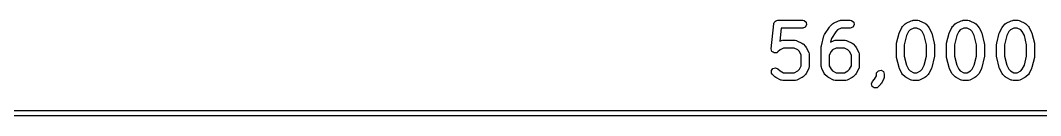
# Model space of a CAD drawing. Extents: x 2.16 to 8.98, y -5.71 to -1.04.
# Drawn here: x 6.3 to 7.064, y -4.766 to -4.694 of the extents above; entities that cross this region are included whole.
import ezdxf

# ---------------------------------------------------------------- set-up
doc = ezdxf.new("R2010")
doc.units = 0
doc.header["$MEASUREMENT"] = 0
doc.layers.add('BLACK', color=7, linetype='CONTINUOUS')

msp = doc.modelspace()

# ---------------------------------------------------------------- linework, layer by layer
at = {"layer": 'BLACK', "linetype": 'CONTINUOUS'}
for p, q in [((6.86245, -4.71549), (6.86433, -4.69675)), ((6.86433, -4.69675), (6.86437, -4.6966)), ((6.86436, -4.69653), (6.86442, -4.69642)), ((6.86437, -4.6966), (6.86436, -4.69653)), ((6.86442, -4.69642), (6.86461, -4.69576)), ((6.86461, -4.69576), (6.86506, -4.69532)), ((6.86506, -4.69532), (6.86537, -4.69478)), ((6.86537, -4.69478), (6.86576, -4.69464)), ((6.86576, -4.69464), (6.86605, -4.69435)), ((6.86605, -4.69435), (6.86668, -4.6943)), ((6.86668, -4.6943), (6.86727, -4.69409)), ((6.86727, -4.69409), (6.88601, -4.69409)), ((6.88601, -4.69409), (6.88702, -4.69427)), ((6.88702, -4.69427), (6.88857, -4.69556)), ((6.88892, -4.69755), (6.88791, -4.6993)), ((6.88857, -4.69556), (6.88892, -4.69755)), ((6.90642, -4.6987), (6.9083, -4.69683)), ((6.9083, -4.69683), (6.90902, -4.69632)), ((6.90902, -4.69632), (6.90907, -4.69627)), ((6.90907, -4.69627), (6.91282, -4.6944)), ((6.91282, -4.6944), (6.9138, -4.69411)), ((6.9138, -4.69411), (6.91397, -4.69415)), ((6.91397, -4.69415), (6.91414, -4.69409)), ((6.91414, -4.69409), (6.92163, -4.69409)), ((6.92163, -4.69409), (6.92264, -4.69427)), ((6.92264, -4.69427), (6.92419, -4.69556)), ((6.92454, -4.69755), (6.92353, -4.6993)), ((6.92419, -4.69556), (6.92454, -4.69755)), ((6.96079, -4.6987), (6.96267, -4.69683)), ((6.96267, -4.69683), (6.96339, -4.69632)), ((6.96339, -4.69632), (6.96343, -4.69627)), ((6.96343, -4.69627), (6.96718, -4.6944)), ((6.96718, -4.6944), (6.96817, -4.69411)), ((6.96817, -4.69411), (6.96834, -4.69415)), ((6.96834, -4.69415), (6.9685, -4.69409)), ((6.9685, -4.69409), (6.97225, -4.69409)), ((6.97225, -4.69409), (6.97326, -4.69427)), ((6.97326, -4.69427), (6.9734, -4.69438)), ((6.9734, -4.69438), (6.97357, -4.6944)), ((6.97357, -4.6944), (6.97732, -4.69627)), ((6.97732, -4.69627), (6.97803, -4.6968)), ((6.97803, -4.6968), (6.97809, -4.69683)), ((6.97809, -4.69683), (6.97997, -4.6987)), ((6.99829, -4.6987), (7.00016, -4.69683)), ((7.00016, -4.69683), (7.00088, -4.69632)), ((7.00088, -4.69632), (7.00093, -4.69627)), ((7.00093, -4.69627), (7.00468, -4.6944)), ((7.00468, -4.6944), (7.00566, -4.69411)), ((7.00566, -4.69411), (7.00583, -4.69415)), ((7.00583, -4.69415), (7.006, -4.69409)), ((7.006, -4.69409), (7.00975, -4.69409)), ((7.00975, -4.69409), (7.01076, -4.69427)), ((7.01076, -4.69427), (7.01089, -4.69438)), ((7.01089, -4.69438), (7.01107, -4.6944)), ((7.01107, -4.6944), (7.01482, -4.69627)), ((7.01482, -4.69627), (7.01553, -4.6968)), ((7.01553, -4.6968), (7.01559, -4.69683)), ((7.01559, -4.69683), (7.01746, -4.6987)), ((7.03578, -4.6987), (7.03766, -4.69683)), ((7.03766, -4.69683), (7.03838, -4.69632)), ((7.03838, -4.69632), (7.03842, -4.69627)), ((7.03842, -4.69627), (7.04217, -4.6944)), ((7.04217, -4.6944), (7.04316, -4.69411)), ((7.04316, -4.69411), (7.04333, -4.69415)), ((7.04333, -4.69415), (7.04349, -4.69409)), ((7.04349, -4.69409), (7.04724, -4.69409)), ((7.04724, -4.69409), (7.04825, -4.69427)), ((7.04825, -4.69427), (7.04839, -4.69438)), ((7.04839, -4.69438), (7.04856, -4.6944)), ((7.04856, -4.6944), (7.05231, -4.69627)), ((7.05231, -4.69627), (7.05302, -4.6968)), ((7.05302, -4.6968), (7.05308, -4.69683)), ((7.05308, -4.69683), (7.05496, -4.6987)), ((6.86994, -4.69999), (6.86896, -4.70976)), ((6.88601, -4.69999), (6.86994, -4.69999)), ((6.88791, -4.6993), (6.88601, -4.69999)), ((6.9019, -4.7057), (6.9023, -4.70479)), ((6.9023, -4.70479), (6.90231, -4.70478)), ((6.90231, -4.70478), (6.90605, -4.69915)), ((6.90605, -4.69915), (6.90637, -4.69883)), ((6.90637, -4.69883), (6.90642, -4.6987)), ((6.91081, -4.70267), (6.9075, -4.70763)), ((6.91214, -4.70134), (6.91081, -4.70267)), ((6.91483, -4.69999), (6.91214, -4.70134)), ((6.92163, -4.69999), (6.91483, -4.69999)), ((6.92353, -4.6993), (6.92163, -4.69999)), ((6.95627, -4.71132), (6.95814, -4.70382)), ((6.95814, -4.70382), (6.95835, -4.70336)), ((6.95835, -4.70336), (6.95836, -4.70322)), ((6.95836, -4.70322), (6.96024, -4.69947)), ((6.96024, -4.69947), (6.96076, -4.69876)), ((6.96076, -4.69876), (6.96079, -4.6987)), ((6.96531, -4.70254), (6.96379, -4.70557)), ((6.9665, -4.70134), (6.96531, -4.70254)), ((6.9692, -4.69999), (6.9665, -4.70134)), ((6.97156, -4.69999), (6.9692, -4.69999)), ((6.97425, -4.70134), (6.97156, -4.69999)), ((6.97545, -4.70254), (6.97425, -4.70134)), ((6.97697, -4.70557), (6.97545, -4.70254)), ((6.97997, -4.6987), (6.98047, -4.69942)), ((6.98047, -4.69942), (6.98052, -4.69947)), ((6.98052, -4.69947), (6.98239, -4.70322)), ((6.98239, -4.70322), (6.98254, -4.70371)), ((6.98254, -4.70371), (6.98262, -4.70382)), ((6.98262, -4.70382), (6.98449, -4.71132)), ((6.99376, -4.71132), (6.99564, -4.70382)), ((6.99564, -4.70382), (6.99584, -4.70336)), ((6.99584, -4.70336), (6.99586, -4.70322)), ((6.99586, -4.70322), (6.99773, -4.69947)), ((6.99773, -4.69947), (6.99826, -4.69876)), ((6.99826, -4.69876), (6.99829, -4.6987)), ((7.0028, -4.70254), (7.00129, -4.70557)), ((7.004, -4.70134), (7.0028, -4.70254)), ((7.0067, -4.69999), (7.004, -4.70134)), ((7.00905, -4.69999), (7.0067, -4.69999)), ((7.01175, -4.70134), (7.00905, -4.69999)), ((7.01295, -4.70254), (7.01175, -4.70134)), ((7.01446, -4.70557), (7.01295, -4.70254)), ((7.01746, -4.6987), (7.01797, -4.69942)), ((7.01797, -4.69942), (7.01801, -4.69947)), ((7.01801, -4.69947), (7.01989, -4.70322)), ((7.01989, -4.70322), (7.02003, -4.70371)), ((7.02003, -4.70371), (7.02011, -4.70382)), ((7.02011, -4.70382), (7.02199, -4.71132)), ((7.03126, -4.71132), (7.03313, -4.70382)), ((7.03313, -4.70382), (7.03334, -4.70336)), ((7.03334, -4.70336), (7.03335, -4.70322)), ((7.03335, -4.70322), (7.03523, -4.69947)), ((7.03523, -4.69947), (7.03576, -4.69876)), ((7.03576, -4.69876), (7.03578, -4.6987)), ((7.0403, -4.70254), (7.03878, -4.70557)), ((7.04149, -4.70134), (7.0403, -4.70254)), ((7.04419, -4.69999), (7.04149, -4.70134)), ((7.04655, -4.69999), (7.04419, -4.69999)), ((7.04924, -4.70134), (7.04655, -4.69999)), ((7.05044, -4.70254), (7.04924, -4.70134)), ((7.05196, -4.70557), (7.05044, -4.70254)), ((7.05496, -4.6987), (7.05546, -4.69942)), ((7.05546, -4.69942), (7.05551, -4.69947)), ((7.05551, -4.69947), (7.05738, -4.70322)), ((7.05738, -4.70322), (7.05753, -4.70371)), ((7.05753, -4.70371), (7.05761, -4.70382)), ((7.05761, -4.70382), (7.05948, -4.71132)), ((6.86896, -4.70976), (6.8697, -4.7094)), ((6.8697, -4.7094), (6.87068, -4.7091)), ((6.87068, -4.7091), (6.87085, -4.70915)), ((6.87085, -4.70915), (6.87102, -4.70909)), ((6.87102, -4.70909), (6.88039, -4.70909)), ((6.88039, -4.70909), (6.8814, -4.70926)), ((6.8814, -4.70926), (6.88154, -4.70938)), ((6.88154, -4.70938), (6.88171, -4.7094)), ((6.88171, -4.7094), (6.88546, -4.71127)), ((6.88546, -4.71127), (6.88617, -4.7118)), ((6.88617, -4.7118), (6.88623, -4.71183)), ((6.88623, -4.71183), (6.8881, -4.7137)), ((6.90002, -4.7132), (6.9019, -4.7057)), ((6.9075, -4.70763), (6.90677, -4.71054)), ((6.90677, -4.71054), (6.90907, -4.7094)), ((6.90907, -4.7094), (6.91005, -4.7091)), ((6.91005, -4.7091), (6.91022, -4.70915)), ((6.91022, -4.70915), (6.91039, -4.70909)), ((6.91039, -4.70909), (6.91789, -4.70909)), ((6.91789, -4.70909), (6.9189, -4.70926)), ((6.9189, -4.70926), (6.91903, -4.70938)), ((6.91903, -4.70938), (6.91921, -4.7094)), ((6.91921, -4.7094), (6.92296, -4.71127)), ((6.92296, -4.71127), (6.92366, -4.7118)), ((6.92366, -4.7118), (6.92372, -4.71183)), ((6.92372, -4.71183), (6.9256, -4.7137)), ((6.95618, -4.71204), (6.95628, -4.71146)), ((6.95618, -4.72141), (6.95618, -4.71204)), ((6.95628, -4.71146), (6.95627, -4.71132)), ((6.96379, -4.70557), (6.96208, -4.7124)), ((6.96208, -4.7124), (6.96208, -4.72105)), ((6.97867, -4.7124), (6.97697, -4.70557)), ((6.97867, -4.72105), (6.97867, -4.7124)), ((6.98449, -4.71132), (6.98453, -4.71191)), ((6.98453, -4.71191), (6.98458, -4.71204)), ((6.98458, -4.71204), (6.98458, -4.72141)), ((6.99367, -4.71204), (6.99377, -4.71146)), ((6.99367, -4.72141), (6.99367, -4.71204)), ((6.99377, -4.71146), (6.99376, -4.71132)), ((7.00129, -4.70557), (6.99958, -4.7124)), ((6.99958, -4.7124), (6.99958, -4.72105)), ((7.01617, -4.7124), (7.01446, -4.70557)), ((7.01617, -4.72105), (7.01617, -4.7124)), ((7.02199, -4.71132), (7.02203, -4.71191)), ((7.02203, -4.71191), (7.02208, -4.71204)), ((7.02208, -4.71204), (7.02208, -4.72141)), ((7.03117, -4.71204), (7.03127, -4.71146)), ((7.03117, -4.72141), (7.03117, -4.71204)), ((7.03127, -4.71146), (7.03126, -4.71132)), ((7.03878, -4.70557), (7.03707, -4.7124)), ((7.03707, -4.7124), (7.03707, -4.72105)), ((7.05367, -4.7124), (7.05196, -4.70557)), ((7.05367, -4.72105), (7.05367, -4.7124)), ((7.05948, -4.71132), (7.05952, -4.71191)), ((7.05952, -4.71191), (7.05957, -4.71204)), ((7.05957, -4.71204), (7.05957, -4.72141)), ((6.86246, -4.71551), (6.86245, -4.71549)), ((6.86245, -4.71553), (6.86246, -4.71551)), ((6.86271, -4.71649), (6.86245, -4.71553)), ((6.86295, -4.71745), (6.86271, -4.71649)), ((6.86297, -4.71746), (6.86295, -4.71745)), ((6.86297, -4.71748), (6.86297, -4.71746)), ((6.86379, -4.71805), (6.86297, -4.71748)), ((6.86459, -4.71863), (6.86379, -4.71805)), ((6.86461, -4.71863), (6.86459, -4.71863)), ((6.86463, -4.71864), (6.86461, -4.71863)), ((6.86562, -4.71855), (6.86463, -4.71864)), ((6.86661, -4.71848), (6.86562, -4.71855)), ((6.86662, -4.71847), (6.86661, -4.71848)), ((6.86664, -4.71846), (6.86662, -4.71847)), ((6.86748, -4.71788), (6.86664, -4.71846)), ((6.86902, -4.71634), (6.86748, -4.71788)), ((6.87171, -4.71499), (6.86902, -4.71634)), ((6.87969, -4.71499), (6.87171, -4.71499)), ((6.88239, -4.71634), (6.87969, -4.71499)), ((6.88359, -4.71754), (6.88239, -4.71634)), ((6.88494, -4.72023), (6.88359, -4.71754)), ((6.88494, -4.72821), (6.88494, -4.72023)), ((6.8881, -4.7137), (6.88861, -4.71442)), ((6.88861, -4.71442), (6.88866, -4.71447)), ((6.88866, -4.71447), (6.89053, -4.71822)), ((6.89053, -4.71822), (6.89082, -4.7192)), ((6.89082, -4.7192), (6.89078, -4.71937)), ((6.89078, -4.71937), (6.89084, -4.71954)), ((6.89084, -4.71954), (6.89084, -4.72891)), ((6.89993, -4.71391), (6.90004, -4.71333)), ((6.89993, -4.72891), (6.89993, -4.71391)), ((6.90004, -4.71333), (6.90002, -4.7132)), ((6.90719, -4.71754), (6.90584, -4.72023)), ((6.90584, -4.72023), (6.90584, -4.72821)), ((6.90839, -4.71634), (6.90719, -4.71754)), ((6.91108, -4.71499), (6.90839, -4.71634)), ((6.91719, -4.71499), (6.91108, -4.71499)), ((6.91989, -4.71634), (6.91719, -4.71499)), ((6.92108, -4.71754), (6.91989, -4.71634)), ((6.92243, -4.72023), (6.92108, -4.71754)), ((6.92243, -4.72821), (6.92243, -4.72023)), ((6.9256, -4.7137), (6.9261, -4.71442)), ((6.9261, -4.71442), (6.92615, -4.71447)), ((6.92615, -4.71447), (6.92803, -4.71822)), ((6.92803, -4.71822), (6.92832, -4.7192)), ((6.92832, -4.7192), (6.92828, -4.71937)), ((6.92828, -4.71937), (6.92834, -4.71954)), ((6.92834, -4.71954), (6.92834, -4.72891)), ((6.88359, -4.73091), (6.88494, -4.72821)), ((6.90584, -4.72821), (6.90719, -4.73091)), ((6.92108, -4.73091), (6.92243, -4.72821)), ((6.95622, -4.72154), (6.95618, -4.72141)), ((6.95627, -4.72213), (6.95622, -4.72154)), ((6.95814, -4.72963), (6.95627, -4.72213)), ((6.96208, -4.72105), (6.96379, -4.72788)), ((6.96379, -4.72788), (6.96531, -4.73091)), ((6.97545, -4.73091), (6.97697, -4.72788)), ((6.97697, -4.72788), (6.97867, -4.72105)), ((6.98449, -4.72213), (6.98262, -4.72963)), ((6.98458, -4.72141), (6.98448, -4.72199)), ((6.98448, -4.72199), (6.98449, -4.72213)), ((6.99372, -4.72154), (6.99367, -4.72141)), ((6.99376, -4.72213), (6.99372, -4.72154)), ((6.99564, -4.72963), (6.99376, -4.72213)), ((6.99958, -4.72105), (7.00129, -4.72788)), ((7.00129, -4.72788), (7.0028, -4.73091)), ((7.01295, -4.73091), (7.01446, -4.72788)), ((7.01446, -4.72788), (7.01617, -4.72105)), ((7.02199, -4.72213), (7.02011, -4.72963)), ((7.02208, -4.72141), (7.02197, -4.72199)), ((7.02197, -4.72199), (7.02199, -4.72213)), ((7.03121, -4.72154), (7.03117, -4.72141)), ((7.03126, -4.72213), (7.03121, -4.72154)), ((7.03313, -4.72963), (7.03126, -4.72213)), ((7.03707, -4.72105), (7.03878, -4.72788)), ((7.03878, -4.72788), (7.0403, -4.73091)), ((7.05044, -4.73091), (7.05196, -4.72788)), ((7.05196, -4.72788), (7.05367, -4.72105)), ((7.05948, -4.72213), (7.05761, -4.72963)), ((7.05957, -4.72141), (7.05947, -4.72199)), ((7.05947, -4.72199), (7.05948, -4.72213)), ((6.86254, -4.7319), (6.8637, -4.73024)), ((6.86272, -4.73391), (6.86254, -4.7319)), ((6.8633, -4.73475), (6.86272, -4.73391)), ((6.86518, -4.73662), (6.8633, -4.73475)), ((6.8637, -4.73024), (6.86565, -4.72972)), ((6.86565, -4.72972), (6.86748, -4.73057)), ((6.86748, -4.73057), (6.86902, -4.73211)), ((6.86902, -4.73211), (6.87171, -4.73346)), ((6.87171, -4.73346), (6.87969, -4.73346)), ((6.87969, -4.73346), (6.88239, -4.73211)), ((6.88239, -4.73211), (6.88359, -4.73091)), ((6.8881, -4.73475), (6.88623, -4.73662)), ((6.88813, -4.73469), (6.8881, -4.73475)), ((6.88866, -4.73398), (6.88813, -4.73469)), ((6.89053, -4.73023), (6.88866, -4.73398)), ((6.89055, -4.73006), (6.89053, -4.73023)), ((6.89066, -4.72992), (6.89055, -4.73006)), ((6.89084, -4.72891), (6.89066, -4.72992)), ((6.89999, -4.72908), (6.89993, -4.72891)), ((6.89995, -4.72925), (6.89999, -4.72908)), ((6.90025, -4.73023), (6.89995, -4.72925)), ((6.90212, -4.73398), (6.90025, -4.73023)), ((6.90217, -4.73403), (6.90212, -4.73398)), ((6.90267, -4.73475), (6.90217, -4.73403)), ((6.90455, -4.73662), (6.90267, -4.73475)), ((6.90719, -4.73091), (6.90839, -4.73211)), ((6.90839, -4.73211), (6.91108, -4.73346)), ((6.91108, -4.73346), (6.91719, -4.73346)), ((6.91719, -4.73346), (6.91989, -4.73211)), ((6.91989, -4.73211), (6.92108, -4.73091)), ((6.9256, -4.73475), (6.92372, -4.73662)), ((6.92562, -4.73469), (6.9256, -4.73475)), ((6.92615, -4.73398), (6.92562, -4.73469)), ((6.92803, -4.73023), (6.92615, -4.73398)), ((6.92805, -4.73006), (6.92803, -4.73023)), ((6.92816, -4.72992), (6.92805, -4.73006)), ((6.92834, -4.72891), (6.92816, -4.72992)), ((6.93983, -4.73841), (6.94118, -4.73571)), ((6.94118, -4.73454), (6.94136, -4.73353)), ((6.94118, -4.73571), (6.94118, -4.73454)), ((6.94136, -4.73353), (6.94266, -4.73198)), ((6.94266, -4.73198), (6.94464, -4.73163)), ((6.94464, -4.73163), (6.94639, -4.73264)), ((6.94639, -4.73264), (6.94708, -4.73454)), ((6.94708, -4.73454), (6.94708, -4.73641)), ((6.95822, -4.72974), (6.95814, -4.72963)), ((6.95836, -4.73023), (6.95822, -4.72974)), ((6.96024, -4.73398), (6.95836, -4.73023)), ((6.96029, -4.73403), (6.96024, -4.73398)), ((6.96079, -4.73475), (6.96029, -4.73403)), ((6.96267, -4.73662), (6.96079, -4.73475)), ((6.96531, -4.73091), (6.9665, -4.73211)), ((6.9665, -4.73211), (6.9692, -4.73346)), ((6.9692, -4.73346), (6.97156, -4.73346)), ((6.97156, -4.73346), (6.97425, -4.73211)), ((6.97425, -4.73211), (6.97545, -4.73091)), ((6.97997, -4.73475), (6.97809, -4.73662)), ((6.97999, -4.73469), (6.97997, -4.73475)), ((6.98052, -4.73398), (6.97999, -4.73469)), ((6.98239, -4.73023), (6.98052, -4.73398)), ((6.98241, -4.73009), (6.98239, -4.73023)), ((6.98262, -4.72963), (6.98241, -4.73009)), ((6.99571, -4.72974), (6.99564, -4.72963)), ((6.99586, -4.73023), (6.99571, -4.72974)), ((6.99773, -4.73398), (6.99586, -4.73023)), ((6.99778, -4.73403), (6.99773, -4.73398)), ((6.99829, -4.73475), (6.99778, -4.73403)), ((7.00016, -4.73662), (6.99829, -4.73475)), ((7.0028, -4.73091), (7.004, -4.73211)), ((7.004, -4.73211), (7.0067, -4.73346)), ((7.0067, -4.73346), (7.00905, -4.73346)), ((7.00905, -4.73346), (7.01175, -4.73211)), ((7.01175, -4.73211), (7.01295, -4.73091)), ((7.01746, -4.73475), (7.01559, -4.73662)), ((7.01749, -4.73469), (7.01746, -4.73475)), ((7.01801, -4.73398), (7.01749, -4.73469)), ((7.01989, -4.73023), (7.01801, -4.73398)), ((7.0199, -4.73009), (7.01989, -4.73023)), ((7.02011, -4.72963), (7.0199, -4.73009)), ((7.03321, -4.72974), (7.03313, -4.72963)), ((7.03335, -4.73023), (7.03321, -4.72974)), ((7.03523, -4.73398), (7.03335, -4.73023)), ((7.03528, -4.73403), (7.03523, -4.73398)), ((7.03578, -4.73475), (7.03528, -4.73403)), ((7.03766, -4.73662), (7.03578, -4.73475)), ((7.0403, -4.73091), (7.04149, -4.73211)), ((7.04149, -4.73211), (7.04419, -4.73346)), ((7.04419, -4.73346), (7.04655, -4.73346)), ((7.04655, -4.73346), (7.04924, -4.73211)), ((7.04924, -4.73211), (7.05044, -4.73091)), ((7.05496, -4.73475), (7.05308, -4.73662)), ((7.05498, -4.73469), (7.05496, -4.73475)), ((7.05551, -4.73398), (7.05498, -4.73469)), ((7.05738, -4.73023), (7.05551, -4.73398)), ((7.0574, -4.73009), (7.05738, -4.73023)), ((7.05761, -4.72963), (7.0574, -4.73009)), ((6.86524, -4.73665), (6.86518, -4.73662)), ((6.86595, -4.73718), (6.86524, -4.73665)), ((6.8697, -4.73905), (6.86595, -4.73718)), ((6.86987, -4.73907), (6.8697, -4.73905)), ((6.87001, -4.73918), (6.86987, -4.73907)), ((6.87102, -4.73936), (6.87001, -4.73918)), ((6.88039, -4.73936), (6.87102, -4.73936)), ((6.88056, -4.7393), (6.88039, -4.73936)), ((6.88073, -4.73934), (6.88056, -4.7393)), ((6.88171, -4.73905), (6.88073, -4.73934)), ((6.88546, -4.73718), (6.88171, -4.73905)), ((6.8855, -4.73713), (6.88546, -4.73718)), ((6.88623, -4.73662), (6.8855, -4.73713)), ((6.90461, -4.73665), (6.90455, -4.73662)), ((6.90532, -4.73718), (6.90461, -4.73665)), ((6.90907, -4.73905), (6.90532, -4.73718)), ((6.90924, -4.73907), (6.90907, -4.73905)), ((6.90938, -4.73918), (6.90924, -4.73907)), ((6.91039, -4.73936), (6.90938, -4.73918)), ((6.91789, -4.73936), (6.91039, -4.73936)), ((6.91805, -4.7393), (6.91789, -4.73936)), ((6.91822, -4.73934), (6.91805, -4.7393)), ((6.91921, -4.73905), (6.91822, -4.73934)), ((6.92296, -4.73718), (6.91921, -4.73905)), ((6.923, -4.73713), (6.92296, -4.73718)), ((6.92372, -4.73662), (6.923, -4.73713)), ((6.93744, -4.74178), (6.93829, -4.73995)), ((6.93796, -4.74373), (6.93744, -4.74178)), ((6.93829, -4.73995), (6.93983, -4.73841)), ((6.94435, -4.74225), (6.94247, -4.74412)), ((6.94437, -4.74219), (6.94435, -4.74225)), ((6.9449, -4.74148), (6.94437, -4.74219)), ((6.94677, -4.73773), (6.9449, -4.74148)), ((6.94679, -4.73756), (6.94677, -4.73773)), ((6.94691, -4.73742), (6.94679, -4.73756)), ((6.94708, -4.73641), (6.94691, -4.73742)), ((6.96272, -4.73665), (6.96267, -4.73662)), ((6.96343, -4.73718), (6.96272, -4.73665)), ((6.96718, -4.73905), (6.96343, -4.73718)), ((6.96736, -4.73907), (6.96718, -4.73905)), ((6.96749, -4.73918), (6.96736, -4.73907)), ((6.9685, -4.73936), (6.96749, -4.73918)), ((6.97225, -4.73936), (6.9685, -4.73936)), ((6.97242, -4.7393), (6.97225, -4.73936)), ((6.97259, -4.73934), (6.97242, -4.7393)), ((6.97357, -4.73905), (6.97259, -4.73934)), ((6.97732, -4.73718), (6.97357, -4.73905)), ((6.97737, -4.73713), (6.97732, -4.73718)), ((6.97809, -4.73662), (6.97737, -4.73713)), ((7.00022, -4.73665), (7.00016, -4.73662)), ((7.00093, -4.73718), (7.00022, -4.73665)), ((7.00468, -4.73905), (7.00093, -4.73718)), ((7.00485, -4.73907), (7.00468, -4.73905)), ((7.00499, -4.73918), (7.00485, -4.73907)), ((7.006, -4.73936), (7.00499, -4.73918)), ((7.00975, -4.73936), (7.006, -4.73936)), ((7.00991, -4.7393), (7.00975, -4.73936)), ((7.01009, -4.73934), (7.00991, -4.7393)), ((7.01107, -4.73905), (7.01009, -4.73934)), ((7.01482, -4.73718), (7.01107, -4.73905)), ((7.01486, -4.73713), (7.01482, -4.73718)), ((7.01559, -4.73662), (7.01486, -4.73713)), ((7.03772, -4.73665), (7.03766, -4.73662)), ((7.03842, -4.73718), (7.03772, -4.73665)), ((7.04217, -4.73905), (7.03842, -4.73718)), ((7.04235, -4.73907), (7.04217, -4.73905)), ((7.04248, -4.73918), (7.04235, -4.73907)), ((7.04349, -4.73936), (7.04248, -4.73918)), ((7.04724, -4.73936), (7.04349, -4.73936)), ((7.04741, -4.7393), (7.04724, -4.73936)), ((7.04758, -4.73934), (7.04741, -4.7393)), ((7.04856, -4.73905), (7.04758, -4.73934)), ((7.05231, -4.73718), (7.04856, -4.73905)), ((7.05236, -4.73713), (7.05231, -4.73718)), ((7.05308, -4.73662), (7.05236, -4.73713)), ((6.93962, -4.74489), (6.93796, -4.74373)), ((6.94163, -4.74471), (6.93962, -4.74489)), ((6.94247, -4.74412), (6.94163, -4.74471)), ((5.95293, -4.76181), (8.14156, -4.76181)), ((8.14156, -4.76575), (5.95293, -4.76575))]:
    msp.add_line(p, q, dxfattribs=at)

doc.saveas('drawing.dxf')
